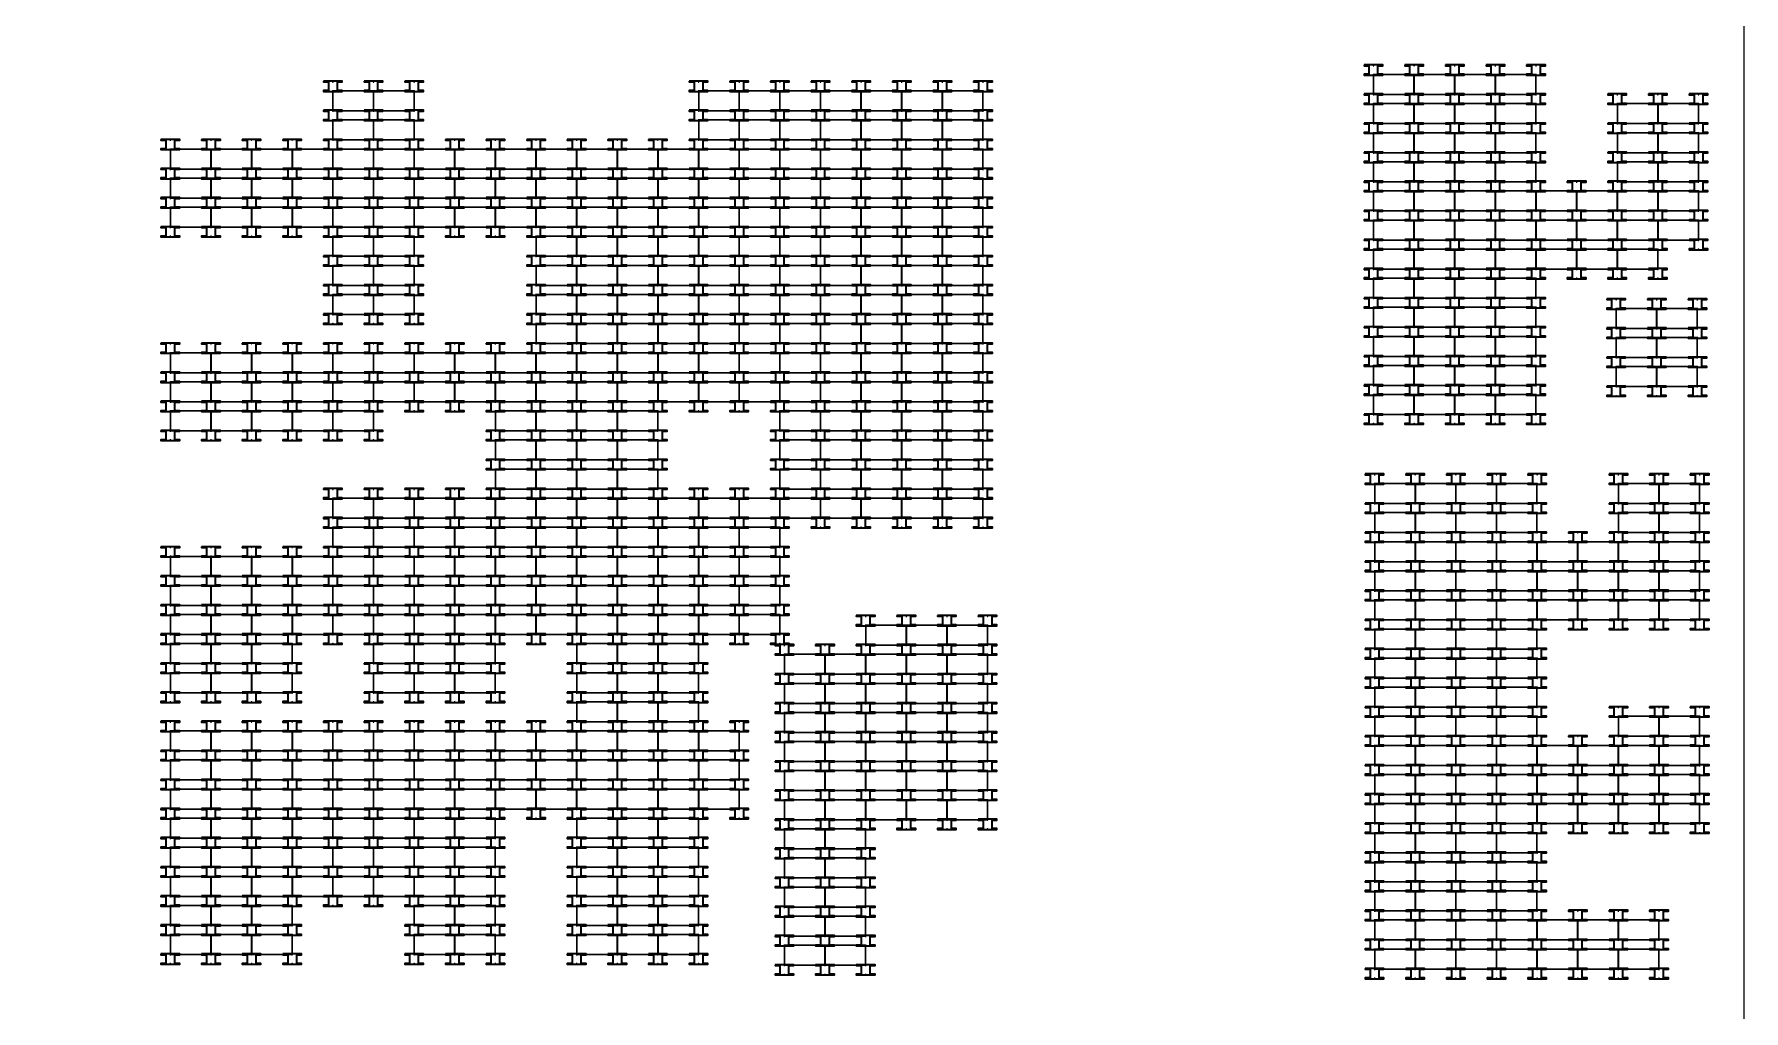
# Model space of a CAD drawing. Header units: inches. Extents: x 3750 to 10146, y -443 to 5941.
# Drawn here: x 6862 to 10146, y 2064 to 3941 of the extents above; entities that cross this region are included whole.
import ezdxf

# ---------------------------------------------------------------- set-up
doc = ezdxf.new("R2010")
doc.units = ezdxf.units.IN
doc.header["$LTSCALE"] = 50
doc.header["$MEASUREMENT"] = 0
for name, color, linetype, lineweight in [('E-PANELS', 140, 'Continuous', 30), ('E2-ECOFEET', 254, 'Continuous', 35), ('E3-ECOFEET', 254, 'Continuous', 35)]:
    doc.layers.add(name, color=color, linetype=linetype, lineweight=lineweight)
doc.layers.add('IFI PERIMETER', color=221, linetype='FENCE', plot=False)
doc.layers.get('E2-ECOFEET').off()
doc.styles.get("Standard").update_dxf_attribs({"font": 'arial.ttf'})
doc.linetypes.add('FENCE', pattern='A,0.5,-0.1,["X",Standard,S=0.1,R=0,X=-0.035,Y=-0.05],-0.1', length=0.7)

# ---------------------------------------------------------------- blocks, each defined once
blk = doc.blocks.new('YINGLI 305W 10DEG')
at = {"layer": 'E-PANELS'}
blk.add_lwpolyline([(0, 0), (77.56, 0), (77.56, -38.4), (0, -38.4)], close=True, dxfattribs=at)
blk = doc.blocks.new('EF3')
at = {"layer": 'E3-ECOFEET', "color": 5}
for points in [[(0, 0), (0, -1.5), (9.4, -1.5), (9.4, -18.1), (0, -18.1), (0, -19.6), (36, -19.6), (36, -18.1), (26.6, -18.1), (26.6, -1.5), (36, -1.5), (36, 0), (0, 0)], [(8.8, -8.1), (8.9, -8.1)]]:
    blk.add_lwpolyline(points, dxfattribs=at)
at = {"layer": 'E3-ECOFEET'}
for points in [[(17.2, -1), (17.8, -1), (17.8, -0.5)], [(17.2, -18.5), (17.8, -18.5), (17.8, -19)], [(18.2, -0.5), (18.2, -1), (18.8, -1)], [(18.2, -19), (18.2, -18.5), (18.8, -18.5)]]:
    blk.add_lwpolyline(points, dxfattribs=at)

msp = doc.modelspace()

# ---------------------------------------------------------------- linework, layer by layer
at = {"layer": 'IFI PERIMETER'}
msp.add_lwpolyline([(10146.5, -226.8), (3896.1, -226.8), (3896.1, 5941.5), (10146.5, 5941.5)], close=True, dxfattribs=at)

# ---------------------------------------------------------------- block references
at = {"layer": 'E-PANELS'}
for p in [(9435.3, 3863.2), (9513.3, 3863.2), (9591.4, 3863.2), (9669.4, 3863.2), (7436.2, 3831.9, -1022.9), (7514.3, 3831.9, -1022.9), (8138.8, 3831.9, -1022.9), (8216.8, 3831.9, -1022.9), (8294.9, 3831.9, -1022.9), (8372.9, 3831.9, -1022.9), (8451, 3831.9, -1022.9), (8529.1, 3831.9, -1022.9), (8607.1, 3831.9, -1022.9), (9435.3, 3807.3), (9513.3, 3807.3), (9591.4, 3807.3), (9669.4, 3807.3), (9903.6, 3807.3), (9903.6, 3807.3), (9981.7, 3807.3), (9981.7, 3807.3), (7436.2, 3776, -1022.9), (7514.3, 3776, -1022.9), (8138.8, 3776, -1022.9), (8216.8, 3776, -1022.9), (8294.9, 3776, -1022.9), (8372.9, 3776, -1022.9), (8451, 3776, -1022.9), (8529.1, 3776, -1022.9), (8607.1, 3776, -1022.9), (9435.3, 3751.4), (9513.3, 3751.4), (9591.4, 3751.4), (9669.4, 3751.4), (9903.6, 3751.4), (9903.6, 3751.4), (9981.7, 3751.4), (9981.7, 3751.4), (7124, 3720.1, -1022.9), (7202, 3720.1, -1022.9), (7280.1, 3720.1, -1022.9), (7358.2, 3720.1, -1022.9), (7436.2, 3720.1, -1022.9), (7514.3, 3720.1, -1022.9), (7592.3, 3720.1, -1022.9), (7670.4, 3720.1, -1022.9), (7748.5, 3720.1, -1022.9), (7826.5, 3720.1, -1022.9), (7904.6, 3720.1, -1022.9), (7982.6, 3720.1, -1022.9), (8060.7, 3720.1, -1022.9), (8138.8, 3720.1, -1022.9), (8216.8, 3720.1, -1022.9), (8294.9, 3720.1, -1022.9), (8372.9, 3720.1, -1022.9), (8451, 3720.1, -1022.9), (8529.1, 3720.1, -1022.9), (8607.1, 3720.1, -1022.9), (9435.3, 3695.5), (9513.3, 3695.5), (9591.4, 3695.5), (9669.4, 3695.5), (9903.6, 3695.5), (9903.6, 3695.5), (9981.7, 3695.5), (9981.7, 3695.5), (7124, 3664.2, -1022.9), (7202, 3664.2, -1022.9), (7280.1, 3664.2, -1022.9), (7358.2, 3664.2, -1022.9), (7436.2, 3664.2, -1022.9), (7514.3, 3664.2, -1022.9), (7592.3, 3664.2, -1022.9), (7670.4, 3664.2, -1022.9), (7748.5, 3664.2, -1022.9), (7826.5, 3664.2, -1022.9), (7904.6, 3664.2, -1022.9), (7982.6, 3664.2, -1022.9), (8060.7, 3664.2, -1022.9), (8138.8, 3664.2, -1022.9), (8216.8, 3664.2, -1022.9), (8294.9, 3664.2, -1022.9), (8372.9, 3664.2, -1022.9), (8451, 3664.2, -1022.9), (8529.1, 3664.2, -1022.9), (8607.1, 3664.2, -1022.9), (9435.3, 3639.6), (9435.3, 3639.6), (9513.3, 3639.6), (9513.3, 3639.6), (9591.4, 3639.6), (9591.4, 3639.6), (9669.4, 3639.6), (9669.4, 3639.6), (9747.5, 3639.6), (9747.5, 3639.6), (9825.6, 3639.6), (9825.6, 3639.6), (9903.6, 3639.6), (9903.6, 3639.6), (9981.7, 3639.6), (9981.7, 3639.6), (7124, 3608.3, -1022.9), (7202, 3608.3, -1022.9), (7280.1, 3608.3, -1022.9), (7358.2, 3608.3, -1022.9), (7436.2, 3608.3, -1022.9), (7514.3, 3608.3, -1022.9), (7592.3, 3608.3, -1022.9), (7670.4, 3608.3, -1022.9), (7748.5, 3608.3, -1022.9), (7826.5, 3608.3, -1022.9), (7904.6, 3608.3, -1022.9), (7982.6, 3608.3, -1022.9), (8060.7, 3608.3, -1022.9), (8138.8, 3608.3, -1022.9), (8216.8, 3608.3, -1022.9), (8294.9, 3608.3, -1022.9), (8372.9, 3608.3, -1022.9), (8451, 3608.3, -1022.9), (8529.1, 3608.3, -1022.9), (8607.1, 3608.3, -1022.9), (9435.3, 3583.7), (9513.3, 3583.7), (9591.4, 3583.7), (9669.4, 3583.7), (9747.5, 3583.7), (9825.6, 3583.7), (9903.6, 3583.7), (9981.7, 3583.7), (7436.2, 3552.4, -1022.9), (7514.3, 3552.4, -1022.9), (7826.5, 3552.4, -1022.9), (7904.6, 3552.4, -1022.9), (7982.6, 3552.4, -1022.9), (8060.7, 3552.4, -1022.9), (8138.8, 3552.4, -1022.9), (8216.8, 3552.4, -1022.9), (8294.9, 3552.4, -1022.9), (8372.9, 3552.4, -1022.9), (8451, 3552.4, -1022.9), (8529.1, 3552.4, -1022.9), (8607.1, 3552.4, -1022.9), (9435.3, 3527.8), (9513.3, 3527.8), (9591.4, 3527.8), (9669.4, 3527.8), (9747.5, 3527.8), (9825.6, 3527.8), (9903.6, 3527.8), (7436.2, 3496.5, -1022.9), (7514.3, 3496.5, -1022.9), (7826.5, 3496.5, -1022.9), (7904.6, 3496.5, -1022.9), (7982.6, 3496.5, -1022.9), (8060.7, 3496.5, -1022.9), (8138.8, 3496.5, -1022.9), (8216.8, 3496.5, -1022.9), (8294.9, 3496.5, -1022.9), (8372.9, 3496.5, -1022.9), (8451, 3496.5, -1022.9), (8529.1, 3496.5, -1022.9), (8607.1, 3496.5, -1022.9), (9435.3, 3471.9), (9513.3, 3471.9), (9591.4, 3471.9), (9669.4, 3471.9), (7436.2, 3440.6, -1022.9), (7514.3, 3440.6, -1022.9), (7826.5, 3440.6, -1022.9), (7904.6, 3440.6, -1022.9), (7982.6, 3440.6, -1022.9), (8060.7, 3440.6, -1022.9), (8138.8, 3440.6, -1022.9), (8216.8, 3440.6, -1022.9), (8294.9, 3440.6, -1022.9), (8372.9, 3440.6, -1022.9), (8451, 3440.6, -1022.9), (8529.1, 3440.6, -1022.9), (8607.1, 3440.6, -1022.9), (9435.3, 3416), (9513.3, 3416), (9591.4, 3416), (9669.4, 3416), (7826.5, 3384.7, -1022.9), (7904.6, 3384.7, -1022.9), (7982.6, 3384.7, -1022.9), (8060.7, 3384.7, -1022.9), (8138.8, 3384.7, -1022.9), (8216.8, 3384.7, -1022.9), (8294.9, 3384.7, -1022.9), (8372.9, 3384.7, -1022.9), (8451, 3384.7, -1022.9), (8529.1, 3384.7, -1022.9), (8607.1, 3384.7, -1022.9), (9901.4, 3413.8), (9901.4, 3413.8), (9979.5, 3413.8), (9979.5, 3413.8), (9435.3, 3360.1), (9513.3, 3360.1), (9591.4, 3360.1), (9669.4, 3360.1), (9901.4, 3357.9), (9901.4, 3357.9), (9979.5, 3357.9), (9979.5, 3357.9), (7124, 3328.8, -1022.9), (7202, 3328.8, -1022.9), (7280.1, 3328.8, -1022.9), (7358.2, 3328.8, -1022.9), (7436.2, 3328.8, -1022.9), (7514.3, 3328.8, -1022.9), (7592.3, 3328.8, -1022.9), (7670.4, 3328.8, -1022.9), (7748.5, 3328.8, -1022.9), (7826.5, 3328.8, -1022.9), (7904.6, 3328.8, -1022.9), (7982.6, 3328.8, -1022.9), (8060.7, 3328.8, -1022.9), (8138.8, 3328.8, -1022.9), (8216.8, 3328.8, -1022.9), (8294.9, 3328.8, -1022.9), (8372.9, 3328.8, -1022.9), (8451, 3328.8, -1022.9), (8529.1, 3328.8, -1022.9), (8607.1, 3328.8, -1022.9), (9435.3, 3304.2), (9513.3, 3304.2), (9591.4, 3304.2), (9669.4, 3304.2), (9901.4, 3302), (9901.4, 3302), (9979.5, 3302), (9979.5, 3302), (7124, 3272.9, -1022.9), (7202, 3272.9, -1022.9), (7280.1, 3272.9, -1022.9), (7358.2, 3272.9, -1022.9), (7436.2, 3272.9, -1022.9), (7514.3, 3272.9, -1022.9), (7592.3, 3272.9, -1022.9), (7670.4, 3272.9, -1022.9), (7748.5, 3272.9, -1022.9), (7826.5, 3272.9, -1022.9), (7904.6, 3272.9, -1022.9), (7982.6, 3272.9, -1022.9), (8060.7, 3272.9, -1022.9), (8138.8, 3272.9, -1022.9), (8216.8, 3272.9, -1022.9), (8294.9, 3272.9, -1022.9), (8372.9, 3272.9, -1022.9), (8451, 3272.9, -1022.9), (8529.1, 3272.9, -1022.9), (8607.1, 3272.9, -1022.9), (9435.3, 3248.3), (9513.3, 3248.3), (9591.4, 3248.3), (9669.4, 3248.3), (7124, 3217, -1022.9), (7202, 3217, -1022.9), (7280.1, 3217, -1022.9), (7358.2, 3217, -1022.9), (7436.2, 3217, -1022.9), (7748.5, 3217, -1022.9), (7826.5, 3217, -1022.9), (7904.6, 3217, -1022.9), (7982.6, 3217, -1022.9), (8294.9, 3217, -1022.9), (8372.9, 3217, -1022.9), (8451, 3217, -1022.9), (8529.1, 3217, -1022.9), (8607.1, 3217, -1022.9), (7748.5, 3161.1, -1022.9), (7826.5, 3161.1, -1022.9), (7904.6, 3161.1, -1022.9), (7982.6, 3161.1, -1022.9), (8294.9, 3161.1, -1022.9), (8372.9, 3161.1, -1022.9), (8451, 3161.1, -1022.9), (8529.1, 3161.1, -1022.9), (8607.1, 3161.1, -1022.9), (7748.5, 3105.2, -1022.9), (7826.5, 3105.2, -1022.9), (7904.6, 3105.2, -1022.9), (7982.6, 3105.2, -1022.9), (8294.9, 3105.2, -1022.9), (8372.9, 3105.2, -1022.9), (8451, 3105.2, -1022.9), (8529.1, 3105.2, -1022.9), (8607.1, 3105.2, -1022.9), (9437.4, 3077.3), (9515.5, 3077.3), (9593.5, 3077.3), (9671.6, 3077.3), (9905.8, 3077.3), (9983.8, 3077.3), (7436.2, 3049.3, -1022.9), (7514.3, 3049.3, -1022.9), (7592.3, 3049.3, -1022.9), (7670.4, 3049.3, -1022.9), (7748.5, 3049.3, -1022.9), (7826.5, 3049.3, -1022.9), (7904.6, 3049.3, -1022.9), (7982.6, 3049.3, -1022.9), (8060.7, 3049.3, -1022.9), (8138.8, 3049.3, -1022.9), (8216.8, 3049.3, -1022.9), (8294.9, 3049.3, -1022.9), (8372.9, 3049.3, -1022.9), (8451, 3049.3, -1022.9), (8529.1, 3049.3, -1022.9), (8607.1, 3049.3, -1022.9), (7436.2, 2993.4, -1022.9), (7514.3, 2993.4, -1022.9), (7592.3, 2993.4, -1022.9), (7670.4, 2993.4, -1022.9), (7748.5, 2993.4, -1022.9), (7826.5, 2993.4, -1022.9), (7904.6, 2993.4, -1022.9), (7982.6, 2993.4, -1022.9), (8060.7, 2993.4, -1022.9), (8138.8, 2993.4, -1022.9), (8216.8, 2993.4, -1022.9), (9437.4, 3021.5), (9515.5, 3021.5), (9593.5, 3021.5), (9671.6, 3021.5), (9905.8, 3021.5), (9983.8, 3021.5), (9437.4, 2965.6), (9515.5, 2965.6), (9593.5, 2965.6), (9671.6, 2965.6), (9749.7, 2965.6), (9827.7, 2965.6), (9905.8, 2965.6), (9983.8, 2965.6), (7124, 2937.5, -1022.9), (7202, 2937.5, -1022.9), (7280.1, 2937.5, -1022.9), (7358.2, 2937.5, -1022.9), (7436.2, 2937.5, -1022.9), (7514.3, 2937.5, -1022.9), (7592.3, 2937.5, -1022.9), (7670.4, 2937.5, -1022.9), (7748.5, 2937.5, -1022.9), (7826.5, 2937.5, -1022.9), (7904.6, 2937.5, -1022.9), (7982.6, 2937.5, -1022.9), (8060.7, 2937.5, -1022.9), (8138.8, 2937.5, -1022.9), (8216.8, 2937.5, -1022.9), (9437.4, 2909.7), (9515.5, 2909.7), (9593.5, 2909.7), (9671.6, 2909.7), (9749.7, 2909.7), (9827.7, 2909.7), (9905.8, 2909.7), (9983.8, 2909.7), (7124, 2881.7, -1022.9), (7202, 2881.7, -1022.9), (7280.1, 2881.7, -1022.9), (7358.2, 2881.7, -1022.9), (7436.2, 2881.7, -1022.9), (7514.3, 2881.7, -1022.9), (7592.3, 2881.7, -1022.9), (7670.4, 2881.7, -1022.9), (7748.5, 2881.7, -1022.9), (7826.5, 2881.7, -1022.9), (7904.6, 2881.7, -1022.9), (7982.6, 2881.7, -1022.9), (8060.7, 2881.7, -1022.9), (8138.8, 2881.7, -1022.9), (8216.8, 2881.7, -1022.9), (7124, 2825.8, -1022.9), (7202, 2825.8, -1022.9), (7280.1, 2825.8, -1022.9), (7358.2, 2825.8, -1022.9), (7436.2, 2825.8, -1022.9), (7514.3, 2825.8, -1022.9), (7592.3, 2825.8, -1022.9), (7670.4, 2825.8, -1022.9), (7748.5, 2825.8, -1022.9), (7826.5, 2825.8, -1022.9), (7904.6, 2825.8, -1022.9), (7982.6, 2825.8, -1022.9), (8060.7, 2825.8, -1022.9), (8138.8, 2825.8, -1022.9), (8216.8, 2825.8, -1022.9), (9437.4, 2853.8), (9515.5, 2853.8), (9593.5, 2853.8), (9671.6, 2853.8), (9749.7, 2853.8), (9827.7, 2853.8), (9905.8, 2853.8), (9983.8, 2853.8), (8459.8, 2805.2), (8537.8, 2805.2), (8615.9, 2805.2), (9437.4, 2797.9), (9515.5, 2797.9), (9593.5, 2797.9), (9671.6, 2797.9), (7124, 2769.9, -1022.9), (7202, 2769.9, -1022.9), (7280.1, 2769.9, -1022.9), (7514.3, 2769.9, -1022.9), (7592.3, 2769.9, -1022.9), (7670.4, 2769.9, -1022.9), (7904.6, 2769.9, -1022.9), (7982.6, 2769.9, -1022.9), (8060.7, 2769.9, -1022.9), (8303.6, 2749.4), (8381.7, 2749.4), (8459.8, 2749.4), (8537.8, 2749.4), (8615.9, 2749.4), (9437.4, 2742), (9515.5, 2742), (9593.5, 2742), (9671.6, 2742), (7124, 2714, -1022.9), (7202, 2714, -1022.9), (7280.1, 2714, -1022.9), (7514.3, 2714, -1022.9), (7592.3, 2714, -1022.9), (7670.4, 2714, -1022.9), (7904.6, 2714, -1022.9), (7982.6, 2714, -1022.9), (8060.7, 2714, -1022.9), (8303.6, 2693.5), (8381.7, 2693.5), (8459.8, 2693.5), (8537.8, 2693.5), (8615.9, 2693.5), (9437.4, 2686.1), (9515.5, 2686.1), (9593.5, 2686.1), (9671.6, 2686.1), (7904.6, 2658.1, -1022.9), (7982.6, 2658.1, -1022.9), (8060.7, 2658.1, -1022.9), (8303.6, 2637.6), (8381.7, 2637.6), (8459.8, 2637.6), (8537.8, 2637.6), (8615.9, 2637.6), (9437.4, 2630.2), (9515.5, 2630.2), (9593.5, 2630.2), (9671.6, 2630.2), (9905.8, 2630.2), (9983.8, 2630.2), (7124, 2602.2, -1022.9), (7202, 2602.2, -1022.9), (7280.1, 2602.2, -1022.9), (7358.2, 2602.2, -1022.9), (7436.2, 2602.2, -1022.9), (7514.3, 2602.2, -1022.9), (7592.3, 2602.2, -1022.9), (7670.4, 2602.2, -1022.9), (7748.5, 2602.2, -1022.9), (7826.5, 2602.2, -1022.9), (7904.6, 2602.2, -1022.9), (7982.6, 2602.2, -1022.9), (8060.7, 2602.2, -1022.9), (8138.8, 2602.2, -1022.9), (8303.6, 2581.7), (8381.7, 2581.7), (8459.8, 2581.7), (8537.8, 2581.7), (8615.9, 2581.7), (9437.4, 2574.3), (9515.5, 2574.3), (9593.5, 2574.3), (9671.6, 2574.3), (9749.7, 2574.3), (9827.7, 2574.3), (9905.8, 2574.3), (9983.8, 2574.3), (7124, 2546.3, -1022.9), (7202, 2546.3, -1022.9), (7280.1, 2546.3, -1022.9), (7358.2, 2546.3, -1022.9), (7436.2, 2546.3, -1022.9), (7514.3, 2546.3, -1022.9), (7592.3, 2546.3, -1022.9), (7670.4, 2546.3, -1022.9), (7748.5, 2546.3, -1022.9), (7826.5, 2546.3, -1022.9), (7904.6, 2546.3, -1022.9), (7982.6, 2546.3, -1022.9), (8060.7, 2546.3, -1022.9), (8138.8, 2546.3, -1022.9), (8303.6, 2525.8), (8381.7, 2525.8), (8459.8, 2525.8), (8537.8, 2525.8), (8615.9, 2525.8), (9437.4, 2518.4), (9515.5, 2518.4), (9593.5, 2518.4), (9671.6, 2518.4), (9749.7, 2518.4), (9827.7, 2518.4), (9905.8, 2518.4), (9983.8, 2518.4), (7124, 2490.4, -1022.9), (7202, 2490.4, -1022.9), (7280.1, 2490.4, -1022.9), (7358.2, 2490.4, -1022.9), (7436.2, 2490.4, -1022.9), (7514.3, 2490.4, -1022.9), (7592.3, 2490.4, -1022.9), (7670.4, 2490.4, -1022.9), (7748.5, 2490.4, -1022.9), (7826.5, 2490.4, -1022.9), (7904.6, 2490.4, -1022.9), (7982.6, 2490.4, -1022.9), (8060.7, 2490.4, -1022.9), (8138.8, 2490.4, -1022.9), (8303.6, 2469.9), (8381.7, 2469.9), (8459.8, 2469.9), (8537.8, 2469.9), (8615.9, 2469.9), (7124, 2434.5, -1022.9), (7202, 2434.5, -1022.9), (7280.1, 2434.5, -1022.9), (7358.2, 2434.5, -1022.9), (7436.2, 2434.5, -1022.9), (7514.3, 2434.5, -1022.9), (7592.3, 2434.5, -1022.9), (7670.4, 2434.5, -1022.9), (7904.6, 2434.5, -1022.9), (7982.6, 2434.5, -1022.9), (8060.7, 2434.5, -1022.9), (9437.4, 2462.5), (9515.5, 2462.5), (9593.5, 2462.5), (9671.6, 2462.5), (9749.7, 2462.5), (9827.7, 2462.5), (9905.8, 2462.5), (9983.8, 2462.5), (8303.6, 2414), (8381.7, 2414), (9437.4, 2406.6), (9515.5, 2406.6), (9593.5, 2406.6), (9671.6, 2406.6), (7124, 2378.6, -1022.9), (7202, 2378.6, -1022.9), (7280.1, 2378.6, -1022.9), (7358.2, 2378.6, -1022.9), (7436.2, 2378.6, -1022.9), (7514.3, 2378.6, -1022.9), (7592.3, 2378.6, -1022.9), (7670.4, 2378.6, -1022.9), (7904.6, 2378.6, -1022.9), (7982.6, 2378.6, -1022.9), (8060.7, 2378.6, -1022.9), (8303.6, 2358.1), (8381.7, 2358.1), (9437.4, 2350.7), (9515.5, 2350.7), (9593.5, 2350.7), (9671.6, 2350.7), (7124, 2322.7, -1022.9), (7202, 2322.7, -1022.9), (7280.1, 2322.7, -1022.9), (7358.2, 2322.7, -1022.9), (7436.2, 2322.7, -1022.9), (7514.3, 2322.7, -1022.9), (7592.3, 2322.7, -1022.9), (7670.4, 2322.7, -1022.9), (7904.6, 2322.7, -1022.9), (7982.6, 2322.7, -1022.9), (8060.7, 2322.7, -1022.9), (8303.6, 2302.2), (8381.7, 2302.2), (7124, 2266.8, -1022.9), (7202, 2266.8, -1022.9), (7280.1, 2266.8, -1022.9), (7592.3, 2266.8, -1022.9), (7670.4, 2266.8, -1022.9), (7904.6, 2266.8, -1022.9), (7982.6, 2266.8, -1022.9), (8060.7, 2266.8, -1022.9), (9437.4, 2294.8), (9515.5, 2294.8), (9593.5, 2294.8), (9671.6, 2294.8), (8303.6, 2246.3), (8381.7, 2246.3), (9437.4, 2238.9), (9515.5, 2238.9), (9593.5, 2238.9), (9671.6, 2238.9), (9749.7, 2238.9), (9827.7, 2238.9), (9905.8, 2238.9), (7124, 2210.9, -1022.9), (7202, 2210.9, -1022.9), (7280.1, 2210.9, -1022.9), (7592.3, 2210.9, -1022.9), (7670.4, 2210.9, -1022.9), (7904.6, 2210.9, -1022.9), (7982.6, 2210.9, -1022.9), (8060.7, 2210.9, -1022.9), (8303.6, 2190.4), (8381.7, 2190.4), (9437.4, 2183), (9515.5, 2183), (9593.5, 2183), (9671.6, 2183), (9749.7, 2183), (9827.7, 2183), (9905.8, 2183)]:
    msp.add_blockref('YINGLI 305W 10DEG', p, dxfattribs=at)
at = {"layer": 'E2-ECOFEET'}
for p in [(9417, 3881.7), (9495.1, 3881.7), (9573.1, 3881.7), (9651.2, 3881.7), (9729.3, 3881.7), (7418, 3850.4, -1022.9), (7496, 3850.4, -1022.9), (7574.1, 3850.4, -1022.9), (8120.5, 3850.4, -1022.9), (8198.6, 3850.4, -1022.9), (8276.6, 3850.4, -1022.9), (8354.7, 3850.4, -1022.9), (8432.7, 3850.4, -1022.9), (8510.8, 3850.4, -1022.9), (8588.9, 3850.4, -1022.9), (8666.9, 3850.4, -1022.9), (9417, 3825.8), (9495.1, 3825.8), (9573.1, 3825.8), (9651.2, 3825.8), (9729.3, 3825.8), (9885.4, 3825.8), (9963.4, 3825.8), (10041.5, 3825.8), (7418, 3794.5, -1022.9), (7496, 3794.5, -1022.9), (7574.1, 3794.5, -1022.9), (8120.5, 3794.5, -1022.9), (8198.6, 3794.5, -1022.9), (8276.6, 3794.5, -1022.9), (8354.7, 3794.5, -1022.9), (8432.7, 3794.5, -1022.9), (8510.8, 3794.5, -1022.9), (8588.9, 3794.5, -1022.9), (8666.9, 3794.5, -1022.9), (9417, 3769.9), (9495.1, 3769.9), (9573.1, 3769.9), (9651.2, 3769.9), (9729.3, 3769.9), (9885.4, 3769.9), (9963.4, 3769.9), (10041.5, 3769.9), (7105.7, 3738.6, -1022.9), (7183.8, 3738.6, -1022.9), (7261.8, 3738.6, -1022.9), (7339.9, 3738.6, -1022.9), (7418, 3738.6, -1022.9), (7496, 3738.6, -1022.9), (7574.1, 3738.6, -1022.9), (7652.1, 3738.6, -1022.9), (7730.2, 3738.6, -1022.9), (7808.3, 3738.6, -1022.9), (7886.3, 3738.6, -1022.9), (7964.4, 3738.6, -1022.9), (8042.4, 3738.6, -1022.9), (8120.5, 3738.6, -1022.9), (8198.6, 3738.6, -1022.9), (8276.6, 3738.6, -1022.9), (8354.7, 3738.6, -1022.9), (8432.7, 3738.6, -1022.9), (8510.8, 3738.6, -1022.9), (8588.9, 3738.6, -1022.9), (8666.9, 3738.6, -1022.9), (9417, 3714), (9495.1, 3714), (9573.1, 3714), (9651.2, 3714), (9729.3, 3714), (9885.4, 3714), (9963.4, 3714), (10041.5, 3714), (7105.7, 3682.7, -1022.9), (7183.8, 3682.7, -1022.9), (7261.8, 3682.7, -1022.9), (7339.9, 3682.7, -1022.9), (7418, 3682.7, -1022.9), (7496, 3682.7, -1022.9), (7574.1, 3682.7, -1022.9), (7652.1, 3682.7, -1022.9), (7730.2, 3682.7, -1022.9), (7808.3, 3682.7, -1022.9), (7886.3, 3682.7, -1022.9), (7964.4, 3682.7, -1022.9), (8042.4, 3682.7, -1022.9), (8120.5, 3682.7, -1022.9), (8198.6, 3682.7, -1022.9), (8276.6, 3682.7, -1022.9), (8354.7, 3682.7, -1022.9), (8432.7, 3682.7, -1022.9), (8510.8, 3682.7, -1022.9), (8588.9, 3682.7, -1022.9), (8666.9, 3682.7, -1022.9), (9417, 3658.1), (9495.1, 3658.1), (9573.1, 3658.1), (9651.2, 3658.1), (9729.3, 3658.1), (9807.3, 3658.1), (9885.4, 3658.1), (9963.4, 3658.1), (10041.5, 3658.1), (7105.7, 3626.8, -1022.9), (7183.8, 3626.8, -1022.9), (7261.8, 3626.8, -1022.9), (7339.9, 3626.8, -1022.9), (7418, 3626.8, -1022.9), (7496, 3626.8, -1022.9), (7574.1, 3626.8, -1022.9), (7652.1, 3626.8, -1022.9), (7730.2, 3626.8, -1022.9), (7808.3, 3626.8, -1022.9), (7886.3, 3626.8, -1022.9), (7964.4, 3626.8, -1022.9), (8042.4, 3626.8, -1022.9), (8120.5, 3626.8, -1022.9), (8198.6, 3626.8, -1022.9), (8276.6, 3626.8, -1022.9), (8354.7, 3626.8, -1022.9), (8432.7, 3626.8, -1022.9), (8510.8, 3626.8, -1022.9), (8588.9, 3626.8, -1022.9), (8666.9, 3626.8, -1022.9), (9417, 3602.2), (9495.1, 3602.2), (9573.1, 3602.2), (9651.2, 3602.2), (9729.3, 3602.2), (9807.3, 3602.2), (9885.4, 3602.2), (9963.4, 3602.2), (10041.5, 3602.2), (7105.7, 3570.9, -1022.9), (7183.8, 3570.9, -1022.9), (7261.8, 3570.9, -1022.9), (7339.9, 3570.9, -1022.9), (7418, 3570.9, -1022.9), (7496, 3570.9, -1022.9), (7574.1, 3570.9, -1022.9), (7652.1, 3570.9, -1022.9), (7730.2, 3570.9, -1022.9), (7808.3, 3570.9, -1022.9), (7886.3, 3570.9, -1022.9), (7964.4, 3570.9, -1022.9), (8042.4, 3570.9, -1022.9), (8120.5, 3570.9, -1022.9), (8198.6, 3570.9, -1022.9), (8276.6, 3570.9, -1022.9), (8354.7, 3570.9, -1022.9), (8432.7, 3570.9, -1022.9), (8510.8, 3570.9, -1022.9), (8588.9, 3570.9, -1022.9), (8666.9, 3570.9, -1022.9), (7418, 3515, -1022.9), (7496, 3515, -1022.9), (7574.1, 3515, -1022.9), (7808.3, 3515, -1022.9), (7886.3, 3515, -1022.9), (7964.4, 3515, -1022.9), (8042.4, 3515, -1022.9), (8120.5, 3515, -1022.9), (8198.6, 3515, -1022.9), (8276.6, 3515, -1022.9), (8354.7, 3515, -1022.9), (8432.7, 3515, -1022.9), (8510.8, 3515, -1022.9), (8588.9, 3515, -1022.9), (8666.9, 3515, -1022.9), (9417, 3546.3), (9495.1, 3546.3), (9573.1, 3546.3), (9651.2, 3546.3), (9729.3, 3546.3), (9807.3, 3546.3), (9885.4, 3546.3), (9963.4, 3546.3), (10041.5, 3546.3), (9417, 3490.4), (9495.1, 3490.4), (9573.1, 3490.4), (9651.2, 3490.4), (9729.3, 3490.4), (9807.3, 3490.4), (9885.4, 3490.4), (9963.4, 3490.4), (7418, 3459.1, -1022.9), (7496, 3459.1, -1022.9), (7574.1, 3459.1, -1022.9), (7808.3, 3459.1, -1022.9), (7886.3, 3459.1, -1022.9), (7964.4, 3459.1, -1022.9), (8042.4, 3459.1, -1022.9), (8120.5, 3459.1, -1022.9), (8198.6, 3459.1, -1022.9), (8276.6, 3459.1, -1022.9), (8354.7, 3459.1, -1022.9), (8432.7, 3459.1, -1022.9), (8510.8, 3459.1, -1022.9), (8588.9, 3459.1, -1022.9), (8666.9, 3459.1, -1022.9), (9417, 3434.5), (9495.1, 3434.5), (9573.1, 3434.5), (9651.2, 3434.5), (9729.3, 3434.5), (9883.2, 3432.3), (9961.2, 3432.3), (10039.3, 3432.3), (7418, 3403.2, -1022.9), (7496, 3403.2, -1022.9), (7574.1, 3403.2, -1022.9), (7808.3, 3403.2, -1022.9), (7886.3, 3403.2, -1022.9), (7964.4, 3403.2, -1022.9), (8042.4, 3403.2, -1022.9), (8120.5, 3403.2, -1022.9), (8198.6, 3403.2, -1022.9), (8276.6, 3403.2, -1022.9), (8354.7, 3403.2, -1022.9), (8432.7, 3403.2, -1022.9), (8510.8, 3403.2, -1022.9), (8588.9, 3403.2, -1022.9), (8666.9, 3403.2, -1022.9), (9417, 3378.6), (9495.1, 3378.6), (9573.1, 3378.6), (9651.2, 3378.6), (9729.3, 3378.6), (9883.2, 3376.4), (9961.2, 3376.4), (10039.3, 3376.4), (7105.7, 3347.3, -1022.9), (7183.8, 3347.3, -1022.9), (7261.8, 3347.3, -1022.9), (7339.9, 3347.3, -1022.9), (7418, 3347.3, -1022.9), (7496, 3347.3, -1022.9), (7574.1, 3347.3, -1022.9), (7652.1, 3347.3, -1022.9), (7730.2, 3347.3, -1022.9), (7808.3, 3347.3, -1022.9), (7886.3, 3347.3, -1022.9), (7964.4, 3347.3, -1022.9), (8042.4, 3347.3, -1022.9), (8120.5, 3347.3, -1022.9), (8198.6, 3347.3, -1022.9), (8276.6, 3347.3, -1022.9), (8354.7, 3347.3, -1022.9), (8432.7, 3347.3, -1022.9), (8510.8, 3347.3, -1022.9), (8588.9, 3347.3, -1022.9), (8666.9, 3347.3, -1022.9), (9417, 3322.7), (9495.1, 3322.7), (9573.1, 3322.7), (9651.2, 3322.7), (9729.3, 3322.7), (9883.2, 3320.5), (9961.2, 3320.5), (10039.3, 3320.5), (7105.7, 3291.4, -1022.9), (7183.8, 3291.4, -1022.9), (7261.8, 3291.4, -1022.9), (7339.9, 3291.4, -1022.9), (7418, 3291.4, -1022.9), (7496, 3291.4, -1022.9), (7574.1, 3291.4, -1022.9), (7652.1, 3291.4, -1022.9), (7730.2, 3291.4, -1022.9), (7808.3, 3291.4, -1022.9), (7886.3, 3291.4, -1022.9), (7964.4, 3291.4, -1022.9), (8042.4, 3291.4, -1022.9), (8120.5, 3291.4, -1022.9), (8198.6, 3291.4, -1022.9), (8276.6, 3291.4, -1022.9), (8354.7, 3291.4, -1022.9), (8432.7, 3291.4, -1022.9), (8510.8, 3291.4, -1022.9), (8588.9, 3291.4, -1022.9), (8666.9, 3291.4, -1022.9), (9417, 3266.9), (9495.1, 3266.9), (9573.1, 3266.9), (9651.2, 3266.9), (9729.3, 3266.9), (9883.2, 3264.6), (9961.2, 3264.6), (10039.3, 3264.6), (7105.7, 3235.5, -1022.9), (7183.8, 3235.5, -1022.9), (7261.8, 3235.5, -1022.9), (7339.9, 3235.5, -1022.9), (7418, 3235.5, -1022.9), (7496, 3235.5, -1022.9), (7574.1, 3235.5, -1022.9), (7652.1, 3235.5, -1022.9), (7730.2, 3235.5, -1022.9), (7808.3, 3235.5, -1022.9), (7886.3, 3235.5, -1022.9), (7964.4, 3235.5, -1022.9), (8042.4, 3235.5, -1022.9), (8120.5, 3235.5, -1022.9), (8198.6, 3235.5, -1022.9), (8276.6, 3235.5, -1022.9), (8354.7, 3235.5, -1022.9), (8432.7, 3235.5, -1022.9), (8510.8, 3235.5, -1022.9), (8588.9, 3235.5, -1022.9), (8666.9, 3235.5, -1022.9), (9417, 3211), (9495.1, 3211), (9573.1, 3211), (9651.2, 3211), (9729.3, 3211), (7105.7, 3179.6, -1022.9), (7183.8, 3179.6, -1022.9), (7261.8, 3179.6, -1022.9), (7339.9, 3179.6, -1022.9), (7418, 3179.6, -1022.9), (7496, 3179.6, -1022.9), (7730.2, 3179.6, -1022.9), (7808.3, 3179.6, -1022.9), (7886.3, 3179.6, -1022.9), (7964.4, 3179.6, -1022.9), (8042.4, 3179.6, -1022.9), (8276.6, 3179.6, -1022.9), (8354.7, 3179.6, -1022.9), (8432.7, 3179.6, -1022.9), (8510.8, 3179.6, -1022.9), (8588.9, 3179.6, -1022.9), (8666.9, 3179.6, -1022.9), (7730.2, 3123.8, -1022.9), (7808.3, 3123.8, -1022.9), (7886.3, 3123.8, -1022.9), (7964.4, 3123.8, -1022.9), (8042.4, 3123.8, -1022.9), (8276.6, 3123.8, -1022.9), (8354.7, 3123.8, -1022.9), (8432.7, 3123.8, -1022.9), (8510.8, 3123.8, -1022.9), (8588.9, 3123.8, -1022.9), (8666.9, 3123.8, -1022.9), (9419.2, 3095.9), (9497.2, 3095.9), (9575.3, 3095.9), (9653.4, 3095.9), (9731.4, 3095.9), (9887.5, 3095.9), (9965.6, 3095.9), (10043.7, 3095.9), (7418, 3067.9, -1022.9), (7496, 3067.9, -1022.9), (7574.1, 3067.9, -1022.9), (7652.1, 3067.9, -1022.9), (7730.2, 3067.9, -1022.9), (7808.3, 3067.9, -1022.9), (7886.3, 3067.9, -1022.9), (7964.4, 3067.9, -1022.9), (8042.4, 3067.9, -1022.9), (8120.5, 3067.9, -1022.9), (8198.6, 3067.9, -1022.9), (8276.6, 3067.9, -1022.9), (8354.7, 3067.9, -1022.9), (8432.7, 3067.9, -1022.9), (8510.8, 3067.9, -1022.9), (8588.9, 3067.9, -1022.9), (8666.9, 3067.9, -1022.9), (9419.2, 3040), (9497.2, 3040), (9575.3, 3040), (9653.4, 3040), (9731.4, 3040), (9887.5, 3040), (9965.6, 3040), (10043.7, 3040), (7418, 3012, -1022.9), (7496, 3012, -1022.9), (7574.1, 3012, -1022.9), (7652.1, 3012, -1022.9), (7730.2, 3012, -1022.9), (7808.3, 3012, -1022.9), (7886.3, 3012, -1022.9), (7964.4, 3012, -1022.9), (8042.4, 3012, -1022.9), (8120.5, 3012, -1022.9), (8198.6, 3012, -1022.9), (8276.6, 3012, -1022.9), (8354.7, 3012, -1022.9), (8432.7, 3012, -1022.9), (8510.8, 3012, -1022.9), (8588.9, 3012, -1022.9), (8666.9, 3012, -1022.9), (7105.7, 2956.1, -1022.9), (7183.8, 2956.1, -1022.9), (7261.8, 2956.1, -1022.9), (7339.9, 2956.1, -1022.9), (7418, 2956.1, -1022.9), (7496, 2956.1, -1022.9), (7574.1, 2956.1, -1022.9), (7652.1, 2956.1, -1022.9), (7730.2, 2956.1, -1022.9), (7808.3, 2956.1, -1022.9), (7886.3, 2956.1, -1022.9), (7964.4, 2956.1, -1022.9), (8042.4, 2956.1, -1022.9), (8120.5, 2956.1, -1022.9), (8198.6, 2956.1, -1022.9), (8276.6, 2956.1, -1022.9), (9419.2, 2984.1), (9497.2, 2984.1), (9575.3, 2984.1), (9653.4, 2984.1), (9731.4, 2984.1), (9809.5, 2984.1), (9887.5, 2984.1), (9965.6, 2984.1), (10043.7, 2984.1), (9419.2, 2928.2), (9497.2, 2928.2), (9575.3, 2928.2), (9653.4, 2928.2), (9731.4, 2928.2), (9809.5, 2928.2), (9887.5, 2928.2), (9965.6, 2928.2), (10043.7, 2928.2), (7105.7, 2900.2, -1022.9), (7183.8, 2900.2, -1022.9), (7261.8, 2900.2, -1022.9), (7339.9, 2900.2, -1022.9), (7418, 2900.2, -1022.9), (7496, 2900.2, -1022.9), (7574.1, 2900.2, -1022.9), (7652.1, 2900.2, -1022.9), (7730.2, 2900.2, -1022.9), (7808.3, 2900.2, -1022.9), (7886.3, 2900.2, -1022.9), (7964.4, 2900.2, -1022.9), (8042.4, 2900.2, -1022.9), (8120.5, 2900.2, -1022.9), (8198.6, 2900.2, -1022.9), (8276.6, 2900.2, -1022.9), (9419.2, 2872.3), (9497.2, 2872.3), (9575.3, 2872.3), (9653.4, 2872.3), (9731.4, 2872.3), (9809.5, 2872.3), (9887.5, 2872.3), (9965.6, 2872.3), (10043.7, 2872.3), (7105.7, 2844.3, -1022.9), (7183.8, 2844.3, -1022.9), (7261.8, 2844.3, -1022.9), (7339.9, 2844.3, -1022.9), (7418, 2844.3, -1022.9), (7496, 2844.3, -1022.9), (7574.1, 2844.3, -1022.9), (7652.1, 2844.3, -1022.9), (7730.2, 2844.3, -1022.9), (7808.3, 2844.3, -1022.9), (7886.3, 2844.3, -1022.9), (7964.4, 2844.3, -1022.9), (8042.4, 2844.3, -1022.9), (8120.5, 2844.3, -1022.9), (8198.6, 2844.3, -1022.9), (8276.6, 2844.3, -1022.9), (8441.5, 2823.8), (8519.6, 2823.8), (8597.6, 2823.8), (8675.7, 2823.8), (9419.2, 2816.4), (9497.2, 2816.4), (9575.3, 2816.4), (9653.4, 2816.4), (9731.4, 2816.4), (9809.5, 2816.4), (9887.5, 2816.4), (9965.6, 2816.4), (10043.7, 2816.4), (7105.7, 2788.4, -1022.9), (7183.8, 2788.4, -1022.9), (7261.8, 2788.4, -1022.9), (7339.9, 2788.4, -1022.9), (7418, 2788.4, -1022.9), (7496, 2788.4, -1022.9), (7574.1, 2788.4, -1022.9), (7652.1, 2788.4, -1022.9), (7730.2, 2788.4, -1022.9), (7808.3, 2788.4, -1022.9), (7886.3, 2788.4, -1022.9), (7964.4, 2788.4, -1022.9), (8042.4, 2788.4, -1022.9), (8120.5, 2788.4, -1022.9), (8198.6, 2788.4, -1022.9), (8276.6, 2788.4, -1022.9), (8285.4, 2767.9), (8363.4, 2767.9), (8441.5, 2767.9), (8519.6, 2767.9), (8597.6, 2767.9), (8675.7, 2767.9), (9419.2, 2760.5), (9497.2, 2760.5), (9575.3, 2760.5), (9653.4, 2760.5), (9731.4, 2760.5), (7105.7, 2732.5, -1022.9), (7183.8, 2732.5, -1022.9), (7261.8, 2732.5, -1022.9), (7339.9, 2732.5, -1022.9), (7496, 2732.5, -1022.9), (7574.1, 2732.5, -1022.9), (7652.1, 2732.5, -1022.9), (7730.2, 2732.5, -1022.9), (7886.3, 2732.5, -1022.9), (7964.4, 2732.5, -1022.9), (8042.4, 2732.5, -1022.9), (8120.5, 2732.5, -1022.9), (8285.4, 2712), (8363.4, 2712), (8441.5, 2712), (8519.6, 2712), (8597.6, 2712), (8675.7, 2712), (9419.2, 2704.6), (9497.2, 2704.6), (9575.3, 2704.6), (9653.4, 2704.6), (9731.4, 2704.6), (7105.7, 2676.6, -1022.9), (7183.8, 2676.6, -1022.9), (7261.8, 2676.6, -1022.9), (7339.9, 2676.6, -1022.9), (7496, 2676.6, -1022.9), (7574.1, 2676.6, -1022.9), (7652.1, 2676.6, -1022.9), (7730.2, 2676.6, -1022.9), (7886.3, 2676.6, -1022.9), (7964.4, 2676.6, -1022.9), (8042.4, 2676.6, -1022.9), (8120.5, 2676.6, -1022.9), (8285.4, 2656.1), (8363.4, 2656.1), (8441.5, 2656.1), (8519.6, 2656.1), (8597.6, 2656.1), (8675.7, 2656.1), (9419.2, 2648.7), (9497.2, 2648.7), (9575.3, 2648.7), (9653.4, 2648.7), (9731.4, 2648.7), (9887.5, 2648.7), (9965.6, 2648.7), (10043.7, 2648.7), (7105.7, 2620.7, -1022.9), (7183.8, 2620.7, -1022.9), (7261.8, 2620.7, -1022.9), (7339.9, 2620.7, -1022.9), (7418, 2620.7, -1022.9), (7496, 2620.7, -1022.9), (7574.1, 2620.7, -1022.9), (7652.1, 2620.7, -1022.9), (7730.2, 2620.7, -1022.9), (7808.3, 2620.7, -1022.9), (7886.3, 2620.7, -1022.9), (7964.4, 2620.7, -1022.9), (8042.4, 2620.7, -1022.9), (8120.5, 2620.7, -1022.9), (8198.6, 2620.7, -1022.9), (8285.4, 2600.2), (8363.4, 2600.2), (8441.5, 2600.2), (8519.6, 2600.2), (8597.6, 2600.2), (8675.7, 2600.2), (7105.7, 2564.8, -1022.9), (7183.8, 2564.8, -1022.9), (7261.8, 2564.8, -1022.9), (7339.9, 2564.8, -1022.9), (7418, 2564.8, -1022.9), (7496, 2564.8, -1022.9), (7574.1, 2564.8, -1022.9), (7652.1, 2564.8, -1022.9), (7730.2, 2564.8, -1022.9), (7808.3, 2564.8, -1022.9), (7886.3, 2564.8, -1022.9), (7964.4, 2564.8, -1022.9), (8042.4, 2564.8, -1022.9), (8120.5, 2564.8, -1022.9), (8198.6, 2564.8, -1022.9), (9419.2, 2592.8), (9497.2, 2592.8), (9575.3, 2592.8), (9653.4, 2592.8), (9731.4, 2592.8), (9809.5, 2592.8), (9887.5, 2592.8), (9965.6, 2592.8), (10043.7, 2592.8), (8285.4, 2544.3), (8363.4, 2544.3), (8441.5, 2544.3), (8519.6, 2544.3), (8597.6, 2544.3), (8675.7, 2544.3), (9419.2, 2536.9), (9497.2, 2536.9), (9575.3, 2536.9), (9653.4, 2536.9), (9731.4, 2536.9), (9809.5, 2536.9), (9887.5, 2536.9), (9965.6, 2536.9), (10043.7, 2536.9), (7105.7, 2508.9, -1022.9), (7183.8, 2508.9, -1022.9), (7261.8, 2508.9, -1022.9), (7339.9, 2508.9, -1022.9), (7418, 2508.9, -1022.9), (7496, 2508.9, -1022.9), (7574.1, 2508.9, -1022.9), (7652.1, 2508.9, -1022.9), (7730.2, 2508.9, -1022.9), (7808.3, 2508.9, -1022.9), (7886.3, 2508.9, -1022.9), (7964.4, 2508.9, -1022.9), (8042.4, 2508.9, -1022.9), (8120.5, 2508.9, -1022.9), (8198.6, 2508.9, -1022.9), (8285.4, 2488.4), (8363.4, 2488.4), (8441.5, 2488.4), (8519.6, 2488.4), (8597.6, 2488.4), (8675.7, 2488.4), (9419.2, 2481), (9497.2, 2481), (9575.3, 2481), (9653.4, 2481), (9731.4, 2481), (9809.5, 2481), (9887.5, 2481), (9965.6, 2481), (10043.7, 2481), (7105.7, 2453, -1022.9), (7183.8, 2453, -1022.9), (7261.8, 2453, -1022.9), (7339.9, 2453, -1022.9), (7418, 2453, -1022.9), (7496, 2453, -1022.9), (7574.1, 2453, -1022.9), (7652.1, 2453, -1022.9), (7730.2, 2453, -1022.9), (7808.3, 2453, -1022.9), (7886.3, 2453, -1022.9), (7964.4, 2453, -1022.9), (8042.4, 2453, -1022.9), (8120.5, 2453, -1022.9), (8198.6, 2453, -1022.9), (8285.4, 2432.5), (8363.4, 2432.5), (8441.5, 2432.5), (8519.6, 2432.5), (8597.6, 2432.5), (8675.7, 2432.5), (9419.2, 2425.1), (9497.2, 2425.1), (9575.3, 2425.1), (9653.4, 2425.1), (9731.4, 2425.1), (9809.5, 2425.1), (9887.5, 2425.1), (9965.6, 2425.1), (10043.7, 2425.1), (7105.7, 2397.1, -1022.9), (7183.8, 2397.1, -1022.9), (7261.8, 2397.1, -1022.9), (7339.9, 2397.1, -1022.9), (7418, 2397.1, -1022.9), (7496, 2397.1, -1022.9), (7574.1, 2397.1, -1022.9), (7652.1, 2397.1, -1022.9), (7730.2, 2397.1, -1022.9), (7886.3, 2397.1, -1022.9), (7964.4, 2397.1, -1022.9), (8042.4, 2397.1, -1022.9), (8120.5, 2397.1, -1022.9), (8285.4, 2376.6), (8363.4, 2376.6), (8441.5, 2376.6), (9419.2, 2369.2), (9497.2, 2369.2), (9575.3, 2369.2), (9653.4, 2369.2), (9731.4, 2369.2), (7105.7, 2341.2, -1022.9), (7183.8, 2341.2, -1022.9), (7261.8, 2341.2, -1022.9), (7339.9, 2341.2, -1022.9), (7418, 2341.2, -1022.9), (7496, 2341.2, -1022.9), (7574.1, 2341.2, -1022.9), (7652.1, 2341.2, -1022.9), (7730.2, 2341.2, -1022.9), (7886.3, 2341.2, -1022.9), (7964.4, 2341.2, -1022.9), (8042.4, 2341.2, -1022.9), (8120.5, 2341.2, -1022.9), (8285.4, 2320.7), (8363.4, 2320.7), (8441.5, 2320.7), (9419.2, 2313.4), (9497.2, 2313.4), (9575.3, 2313.4), (9653.4, 2313.4), (9731.4, 2313.4), (7105.7, 2285.3, -1022.9), (7183.8, 2285.3, -1022.9), (7261.8, 2285.3, -1022.9), (7339.9, 2285.3, -1022.9), (7418, 2285.3, -1022.9), (7496, 2285.3, -1022.9), (7574.1, 2285.3, -1022.9), (7652.1, 2285.3, -1022.9), (7730.2, 2285.3, -1022.9), (7886.3, 2285.3, -1022.9), (7964.4, 2285.3, -1022.9), (8042.4, 2285.3, -1022.9), (8120.5, 2285.3, -1022.9), (8285.4, 2264.8), (8363.4, 2264.8), (8441.5, 2264.8), (9419.2, 2257.5), (9497.2, 2257.5), (9575.3, 2257.5), (9653.4, 2257.5), (9731.4, 2257.5), (9809.5, 2257.5), (9887.5, 2257.5), (9965.6, 2257.5), (7105.7, 2229.4, -1022.9), (7183.8, 2229.4, -1022.9), (7261.8, 2229.4, -1022.9), (7339.9, 2229.4, -1022.9), (7574.1, 2229.4, -1022.9), (7652.1, 2229.4, -1022.9), (7730.2, 2229.4, -1022.9), (7886.3, 2229.4, -1022.9), (7964.4, 2229.4, -1022.9), (8042.4, 2229.4, -1022.9), (8120.5, 2229.4, -1022.9), (8285.4, 2208.9), (8363.4, 2208.9), (8441.5, 2208.9), (9419.2, 2201.6), (9497.2, 2201.6), (9575.3, 2201.6), (9653.4, 2201.6), (9731.4, 2201.6), (9809.5, 2201.6), (9887.5, 2201.6), (9965.6, 2201.6), (7105.7, 2173.6, -1022.9), (7183.8, 2173.6, -1022.9), (7261.8, 2173.6, -1022.9), (7339.9, 2173.6, -1022.9), (7574.1, 2173.6, -1022.9), (7652.1, 2173.6, -1022.9), (7730.2, 2173.6, -1022.9), (7886.3, 2173.6, -1022.9), (7964.4, 2173.6, -1022.9), (8042.4, 2173.6, -1022.9), (8120.5, 2173.6, -1022.9), (8285.4, 2153), (8363.4, 2153), (8441.5, 2153), (9419.2, 2145.7), (9497.2, 2145.7), (9575.3, 2145.7), (9653.4, 2145.7), (9731.4, 2145.7), (9809.5, 2145.7), (9887.5, 2145.7), (9965.6, 2145.7)]:
    msp.add_blockref('EF3', p, dxfattribs=at)

doc.saveas('drawing.dxf')
